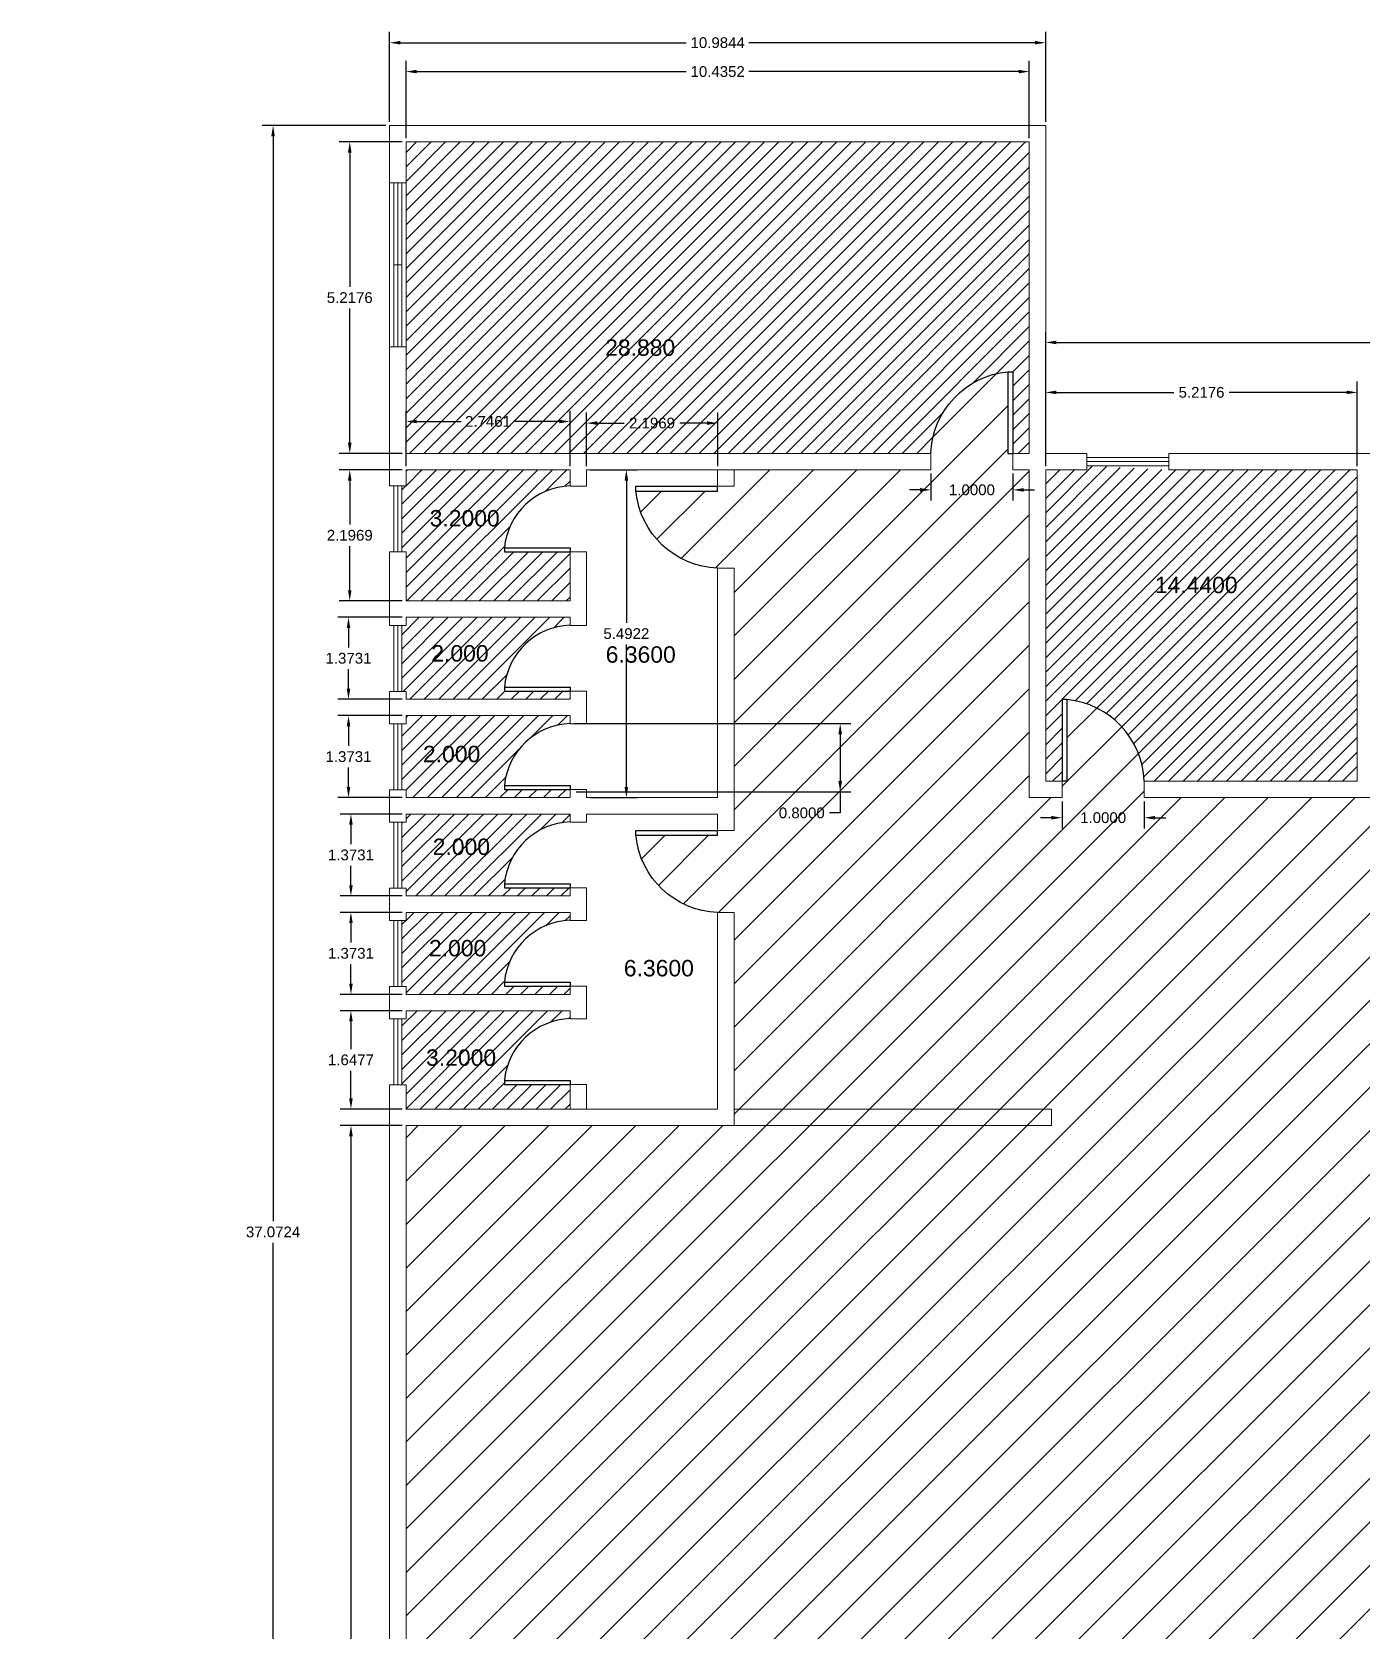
# Model space of a CAD drawing. Header units: inches. Extents: x 17 to 458, y 103 to 566.
# Drawn here: x 382.06 to 404.35, y 130.11 to 156.91 of the extents above; entities that cross this region are included whole.
import ezdxf

# ---------------------------------------------------------------- set-up
doc = ezdxf.new("R2010")
doc.units = ezdxf.units.IN
doc.header["$MEASUREMENT"] = 0
doc.layers.add('FUR', color=6, linetype='Continuous')
doc.styles.get("Standard").update_dxf_attribs({"font": 'arial.ttf'})
doc.dimstyles.get("Standard").update_dxf_attribs({"dimtxt": 0.18, "dimasz": 0.18, "dimexe": 0.18, "dimexo": 0.0625, "dimgap": 0.09, "dimtad": 0, "dimtih": 1, "dimtoh": 1, "dimdec": 4, "dimzin": 0, "dimdsep": 46, "dimtxsty": 'Standard', "dimcen": 0.09, "dimadec": 0, "dimazin": 0, "dimtfac": 1, "dimtdec": 4, "dimtofl": 0, "dimtmove": 0, "dimatfit": 3, "dimfxl": 1, "dimtolj": 1, "dimtzin": 0, "dimarcsym": 0})
pattern_1 = [(45, (304.03501, 97.06254), (-0.12136186, 0.12136186), [])]

# ---------------------------------------------------------------- blocks, each defined once
blk = doc.blocks.new('DESK4')
at = {"color": 0}
for p, q in [((0, 1), (-0.06, 1)), ((0, 0), (-0.06, 0))]:
    blk.add_line(p, q, dxfattribs=at)
blk.add_lwpolyline([(-0.06, 1), (-0.06, 0)], dxfattribs=at)
blk.add_lwpolyline([(0.945, 0, 0.376459), (0, 1), (0, 0)], format="xyb", dxfattribs=at)
blk = doc.blocks.new('*D160')
at = {"color": 0, "lineweight": -2, "transparency": 16777216}
for p, q in [((399.034, 149.641), (399.034, 151.055)), ((404.251, 149.641), (404.251, 151.055)), ((399.214, 150.875), (401.179, 150.875)), ((404.071, 150.875), (402.106, 150.875))]:
    blk.add_line(p, q, dxfattribs=at)
at = {"color": 0, "transparency": 16777216}
for points in [[(399.214, 150.905), (399.214, 150.845), (399.034, 150.875)], [(404.071, 150.905), (404.071, 150.845), (404.251, 150.875)]]:
    blk.add_solid(points, dxfattribs=at)
at = {"layer": 'Defpoints', "color": 0, "transparency": 16777216}
for p in [(404.251, 150.875), (399.034, 149.579), (404.251, 149.579)]:
    blk.add_point(p, dxfattribs=at)
at = {"color": 0, "lineweight": 0, "transparency": 16777216, "insert": (401.643, 150.875), "char_height": 0.18, "attachment_point": 5}
blk.add_mtext('\\A1;5.2176', dxfattribs=at)
blk = doc.blocks.new('*D161')
at = {"color": 0, "lineweight": -2, "transparency": 16777216}
for p, q in [((388.324, 155.134), (388.324, 156.429)), ((398.759, 155.134), (398.759, 156.429)), ((388.504, 156.249), (393.017, 156.249)), ((398.579, 156.249), (394.066, 156.249))]:
    blk.add_line(p, q, dxfattribs=at)
at = {"color": 0, "transparency": 16777216}
for points in [[(388.504, 156.279), (388.504, 156.219), (388.324, 156.249)], [(398.579, 156.279), (398.579, 156.219), (398.759, 156.249)]]:
    blk.add_solid(points, dxfattribs=at)
at = {"layer": 'Defpoints', "color": 0, "transparency": 16777216}
for p in [(398.759, 156.249), (388.324, 155.071), (398.759, 155.071)]:
    blk.add_point(p, dxfattribs=at)
at = {"color": 0, "lineweight": 0, "transparency": 16777216, "insert": (393.542, 156.249), "char_height": 0.18, "attachment_point": 5}
blk.add_mtext('\\A1;10.4352', dxfattribs=at)
blk = doc.blocks.new('*D164')
at = {"color": 0, "lineweight": -2, "transparency": 16777216}
for p, q in [((388.262, 155.071), (387.202, 155.071)), ((387.382, 154.891), (387.382, 152.644)), ((387.382, 150.034), (387.382, 152.281)), ((388.262, 149.854), (387.202, 149.854))]:
    blk.add_line(p, q, dxfattribs=at)
at = {"color": 0, "transparency": 16777216}
for points in [[(387.352, 154.891), (387.412, 154.891), (387.382, 155.071)], [(387.352, 150.034), (387.412, 150.034), (387.382, 149.854)]]:
    blk.add_solid(points, dxfattribs=at)
at = {"layer": 'Defpoints', "color": 0, "transparency": 16777216}
for p in [(388.324, 155.071), (387.382, 149.854), (388.324, 149.854)]:
    blk.add_point(p, dxfattribs=at)
at = {"color": 0, "lineweight": 0, "transparency": 16777216, "insert": (387.382, 152.462), "char_height": 0.18, "attachment_point": 5}
blk.add_mtext('\\A1;5.2176', dxfattribs=at)
blk = doc.blocks.new('*D165')
at = {"color": 0, "lineweight": -2, "transparency": 16777216}
for p, q in [((388.262, 149.579), (387.202, 149.579)), ((387.382, 149.399), (387.382, 148.662)), ((387.382, 147.562), (387.382, 148.299)), ((388.262, 147.382), (387.202, 147.382))]:
    blk.add_line(p, q, dxfattribs=at)
at = {"color": 0, "transparency": 16777216}
for points in [[(387.352, 149.399), (387.412, 149.399), (387.382, 149.579)], [(387.352, 147.562), (387.412, 147.562), (387.382, 147.382)]]:
    blk.add_solid(points, dxfattribs=at)
at = {"layer": 'Defpoints', "color": 0, "transparency": 16777216}
for p in [(388.324, 149.579), (387.382, 147.382), (388.324, 147.382)]:
    blk.add_point(p, dxfattribs=at)
at = {"color": 0, "lineweight": 0, "transparency": 16777216, "insert": (387.382, 148.481), "char_height": 0.18, "attachment_point": 5}
blk.add_mtext('\\A1;2.1969', dxfattribs=at)
blk = doc.blocks.new('*D166')
at = {"color": 0, "lineweight": -2, "transparency": 16777216}
for p, q in [((388.262, 147.108), (387.181, 147.108)), ((387.361, 146.928), (387.361, 146.603)), ((387.361, 145.914), (387.361, 146.239)), ((388.262, 145.734), (387.181, 145.734))]:
    blk.add_line(p, q, dxfattribs=at)
at = {"color": 0, "transparency": 16777216}
for points in [[(387.331, 146.928), (387.391, 146.928), (387.361, 147.108)], [(387.331, 145.914), (387.391, 145.914), (387.361, 145.734)]]:
    blk.add_solid(points, dxfattribs=at)
at = {"layer": 'Defpoints', "color": 0, "transparency": 16777216}
for p in [(388.324, 147.108), (387.361, 145.734), (388.324, 145.734)]:
    blk.add_point(p, dxfattribs=at)
at = {"color": 0, "lineweight": 0, "transparency": 16777216, "insert": (387.361, 146.421), "char_height": 0.18, "attachment_point": 5}
blk.add_mtext('\\A1;1.3731', dxfattribs=at)
blk = doc.blocks.new('*D167')
at = {"color": 0, "lineweight": -2, "transparency": 16777216}
for p, q in [((388.262, 145.46), (387.181, 145.46)), ((387.361, 145.28), (387.361, 144.955)), ((387.361, 144.267), (387.361, 144.591)), ((388.262, 144.087), (387.181, 144.087))]:
    blk.add_line(p, q, dxfattribs=at)
at = {"color": 0, "transparency": 16777216}
for points in [[(387.331, 145.28), (387.391, 145.28), (387.361, 145.46)], [(387.331, 144.267), (387.391, 144.267), (387.361, 144.087)]]:
    blk.add_solid(points, dxfattribs=at)
at = {"layer": 'Defpoints', "color": 0, "transparency": 16777216}
for p in [(388.324, 145.46), (387.361, 144.087), (388.324, 144.087)]:
    blk.add_point(p, dxfattribs=at)
at = {"color": 0, "lineweight": 0, "transparency": 16777216, "insert": (387.361, 144.773), "char_height": 0.18, "attachment_point": 5}
blk.add_mtext('\\A1;1.3731', dxfattribs=at)
blk = doc.blocks.new('*D168')
at = {"color": 0, "lineweight": -2, "transparency": 16777216}
for p, q in [((388.262, 143.812), (387.222, 143.812)), ((387.402, 143.632), (387.402, 143.308)), ((387.402, 142.619), (387.402, 142.944)), ((388.262, 142.439), (387.222, 142.439))]:
    blk.add_line(p, q, dxfattribs=at)
at = {"color": 0, "transparency": 16777216}
for points in [[(387.372, 143.632), (387.432, 143.632), (387.402, 143.812)], [(387.372, 142.619), (387.432, 142.619), (387.402, 142.439)]]:
    blk.add_solid(points, dxfattribs=at)
at = {"layer": 'Defpoints', "color": 0, "transparency": 16777216}
for p in [(388.324, 143.812), (387.402, 142.439), (388.324, 142.439)]:
    blk.add_point(p, dxfattribs=at)
at = {"color": 0, "lineweight": 0, "transparency": 16777216, "insert": (387.402, 143.126), "char_height": 0.18, "attachment_point": 5}
blk.add_mtext('\\A1;1.3731', dxfattribs=at)
blk = doc.blocks.new('*D169')
at = {"color": 0, "lineweight": -2, "transparency": 16777216}
for p, q in [((388.262, 142.165), (387.222, 142.165)), ((387.402, 141.985), (387.402, 141.66)), ((387.402, 140.971), (387.402, 141.296)), ((388.262, 140.791), (387.222, 140.791))]:
    blk.add_line(p, q, dxfattribs=at)
at = {"color": 0, "transparency": 16777216}
for points in [[(387.372, 141.985), (387.432, 141.985), (387.402, 142.165)], [(387.372, 140.971), (387.432, 140.971), (387.402, 140.791)]]:
    blk.add_solid(points, dxfattribs=at)
at = {"layer": 'Defpoints', "color": 0, "transparency": 16777216}
for p in [(388.324, 142.165), (387.402, 140.791), (388.324, 140.791)]:
    blk.add_point(p, dxfattribs=at)
at = {"color": 0, "lineweight": 0, "transparency": 16777216, "insert": (387.402, 141.478), "char_height": 0.18, "attachment_point": 5}
blk.add_mtext('\\A1;1.3731', dxfattribs=at)
blk = doc.blocks.new('*D170')
at = {"color": 0, "lineweight": -2, "transparency": 16777216}
for p, q in [((388.262, 140.517), (387.222, 140.517)), ((387.402, 140.337), (387.402, 139.875)), ((387.402, 139.049), (387.402, 139.511)), ((388.262, 138.869), (387.222, 138.869))]:
    blk.add_line(p, q, dxfattribs=at)
at = {"color": 0, "transparency": 16777216}
for points in [[(387.372, 140.337), (387.432, 140.337), (387.402, 140.517)], [(387.372, 139.049), (387.432, 139.049), (387.402, 138.869)]]:
    blk.add_solid(points, dxfattribs=at)
at = {"layer": 'Defpoints', "color": 0, "transparency": 16777216}
for p in [(387.402, 140.517), (388.324, 140.517), (388.324, 138.869)]:
    blk.add_point(p, dxfattribs=at)
at = {"color": 0, "lineweight": 0, "transparency": 16777216, "insert": (387.402, 139.693), "char_height": 0.18, "attachment_point": 5}
blk.add_mtext('\\A1;1.6477', dxfattribs=at)
blk = doc.blocks.new('*D171')
at = {"color": 0, "lineweight": -2, "transparency": 16777216}
for p, q in [((388.262, 138.595), (387.222, 138.595)), ((387.402, 138.415), (387.402, 128.753)), ((387.402, 118.728), (387.402, 128.389)), ((388.262, 118.548), (387.222, 118.548))]:
    blk.add_line(p, q, dxfattribs=at)
at = {"color": 0, "transparency": 16777216}
for points in [[(387.372, 138.415), (387.432, 138.415), (387.402, 138.595)], [(387.372, 118.728), (387.432, 118.728), (387.402, 118.548)]]:
    blk.add_solid(points, dxfattribs=at)
at = {"layer": 'Defpoints', "color": 0, "transparency": 16777216}
for p in [(388.324, 138.595), (387.402, 118.548), (388.324, 118.548)]:
    blk.add_point(p, dxfattribs=at)
at = {"color": 0, "lineweight": 0, "transparency": 16777216, "insert": (387.402, 128.571), "char_height": 0.18, "attachment_point": 5}
blk.add_mtext('\\A1;20.0466', dxfattribs=at)
blk = doc.blocks.new('*D172')
at = {"color": 0, "lineweight": -2, "transparency": 16777216}
for p, q in [((399.034, 149.916), (399.034, 151.892)), ((399.214, 151.712), (414.977, 151.712)), ((431.807, 151.712), (416.044, 151.712)), ((431.987, 149.916), (431.987, 151.892))]:
    blk.add_line(p, q, dxfattribs=at)
at = {"color": 0, "transparency": 16777216}
for points in [[(399.214, 151.742), (399.214, 151.682), (399.034, 151.712)], [(431.807, 151.742), (431.807, 151.682), (431.987, 151.712)]]:
    blk.add_solid(points, dxfattribs=at)
at = {"layer": 'Defpoints', "color": 0, "transparency": 16777216}
for p in [(399.034, 151.712), (399.034, 149.854), (431.987, 149.854)]:
    blk.add_point(p, dxfattribs=at)
at = {"color": 0, "lineweight": 0, "transparency": 16777216, "insert": (415.51, 151.712), "char_height": 0.18, "attachment_point": 5}
blk.add_mtext('\\A1;32.9533', dxfattribs=at)
blk = doc.blocks.new('*D173')
at = {"color": 0, "lineweight": -2, "transparency": 16777216}
for p, q in [((388.049, 155.408), (388.049, 156.913)), ((399.034, 155.408), (399.034, 156.913)), ((388.229, 156.733), (393.017, 156.733)), ((398.854, 156.733), (394.066, 156.733))]:
    blk.add_line(p, q, dxfattribs=at)
at = {"color": 0, "transparency": 16777216}
for points in [[(388.229, 156.763), (388.229, 156.703), (388.049, 156.733)], [(398.854, 156.763), (398.854, 156.703), (399.034, 156.733)]]:
    blk.add_solid(points, dxfattribs=at)
at = {"layer": 'Defpoints', "color": 0, "transparency": 16777216}
for p in [(399.034, 156.733), (388.049, 155.346), (399.034, 155.346)]:
    blk.add_point(p, dxfattribs=at)
at = {"color": 0, "lineweight": 0, "transparency": 16777216, "insert": (393.542, 156.733), "char_height": 0.18, "attachment_point": 5}
blk.add_mtext('\\A1;10.9844', dxfattribs=at)
blk = doc.blocks.new('*D174')
at = {"color": 0, "lineweight": -2, "transparency": 16777216}
for p, q in [((387.987, 155.346), (385.918, 155.346)), ((386.098, 155.166), (386.098, 136.992)), ((386.098, 118.453), (386.098, 136.628)), ((387.987, 118.273), (385.918, 118.273))]:
    blk.add_line(p, q, dxfattribs=at)
at = {"color": 0, "transparency": 16777216}
for points in [[(386.068, 155.166), (386.128, 155.166), (386.098, 155.346)], [(386.068, 118.453), (386.128, 118.453), (386.098, 118.273)]]:
    blk.add_solid(points, dxfattribs=at)
at = {"layer": 'Defpoints', "color": 0, "transparency": 16777216}
for p in [(388.049, 155.346), (386.098, 118.273), (388.049, 118.273)]:
    blk.add_point(p, dxfattribs=at)
at = {"color": 0, "lineweight": 0, "transparency": 16777216, "insert": (386.098, 136.81), "char_height": 0.18, "attachment_point": 5}
blk.add_mtext('\\A1;37.0724', dxfattribs=at)
blk = doc.blocks.new('*D148')
at = {"color": 0, "lineweight": -2, "transparency": 16777216}
for p, q in [((399.308, 144.024), (399.308, 143.57)), ((400.683, 144.024), (400.683, 143.57)), ((399.128, 143.75), (398.948, 143.75)), ((400.863, 143.75), (401.043, 143.75))]:
    blk.add_line(p, q, dxfattribs=at)
at = {"color": 0, "transparency": 16777216}
for points in [[(399.128, 143.78), (399.128, 143.72), (399.308, 143.75)], [(400.863, 143.78), (400.863, 143.72), (400.683, 143.75)]]:
    blk.add_solid(points, dxfattribs=at)
at = {"layer": 'Defpoints', "color": 0, "transparency": 16777216}
for p in [(399.308, 144.087), (400.683, 144.087), (399.308, 143.75)]:
    blk.add_point(p, dxfattribs=at)
at = {"color": 0, "lineweight": 0, "transparency": 16777216, "insert": (399.996, 143.75), "char_height": 0.18, "attachment_point": 5}
blk.add_mtext('\\A1;1.0000', dxfattribs=at)
blk = doc.blocks.new('*D149')
at = {"color": 0, "lineweight": -2, "transparency": 16777216}
for p, q in [((397.112, 149.516), (397.112, 149.062)), ((398.486, 149.516), (398.486, 149.062)), ((396.932, 149.242), (396.752, 149.242)), ((398.666, 149.242), (398.846, 149.242))]:
    blk.add_line(p, q, dxfattribs=at)
at = {"color": 0, "transparency": 16777216}
for points in [[(396.932, 149.272), (396.932, 149.212), (397.112, 149.242)], [(398.666, 149.272), (398.666, 149.212), (398.486, 149.242)]]:
    blk.add_solid(points, dxfattribs=at)
at = {"layer": 'Defpoints', "color": 0, "transparency": 16777216}
for p in [(397.112, 149.579), (398.486, 149.579), (397.112, 149.242)]:
    blk.add_point(p, dxfattribs=at)
at = {"color": 0, "lineweight": 0, "transparency": 16777216, "insert": (397.799, 149.242), "char_height": 0.18, "attachment_point": 5}
blk.add_mtext('\\A1;1.0000', dxfattribs=at)
blk = doc.blocks.new('*D183')
at = {"color": 0, "lineweight": -2, "transparency": 16777216}
for p, q in [((391.407, 149.579), (392.193, 149.579)), ((392.013, 149.399), (392.013, 147.015)), ((392.013, 144.267), (392.013, 146.651)), ((391.407, 144.087), (392.193, 144.087))]:
    blk.add_line(p, q, dxfattribs=at)
at = {"color": 0, "transparency": 16777216}
for points in [[(391.983, 149.399), (392.043, 149.399), (392.013, 149.579)], [(391.983, 144.267), (392.043, 144.267), (392.013, 144.087)]]:
    blk.add_solid(points, dxfattribs=at)
at = {"layer": 'Defpoints', "color": 0, "transparency": 16777216}
for p in [(391.345, 149.579), (391.345, 144.087), (392.013, 144.087)]:
    blk.add_point(p, dxfattribs=at)
at = {"color": 0, "lineweight": 0, "transparency": 16777216, "insert": (392.013, 146.833), "char_height": 0.18, "attachment_point": 5}
blk.add_mtext('\\A1;5.4922', dxfattribs=at)
blk = doc.blocks.new('*D184')
at = {"color": 0, "lineweight": -2, "transparency": 16777216}
for p, q in [((388.324, 149.641), (388.324, 150.568)), ((388.504, 150.388), (389.249, 150.388)), ((390.89, 150.388), (390.145, 150.388)), ((391.07, 149.641), (391.07, 150.568))]:
    blk.add_line(p, q, dxfattribs=at)
at = {"color": 0, "transparency": 16777216}
for points in [[(388.504, 150.418), (388.504, 150.358), (388.324, 150.388)], [(390.89, 150.418), (390.89, 150.358), (391.07, 150.388)]]:
    blk.add_solid(points, dxfattribs=at)
at = {"layer": 'Defpoints', "color": 0, "transparency": 16777216}
for p in [(391.07, 150.388), (388.324, 149.579), (391.07, 149.579)]:
    blk.add_point(p, dxfattribs=at)
at = {"color": 0, "lineweight": 0, "transparency": 16777216, "insert": (389.697, 150.388), "char_height": 0.18, "attachment_point": 5}
blk.add_mtext('\\A1;2.7461', dxfattribs=at)
blk = doc.blocks.new('*D185')
at = {"color": 0, "lineweight": -2, "transparency": 16777216}
for p, q in [((391.345, 149.641), (391.345, 150.541)), ((393.542, 149.641), (393.542, 150.541)), ((391.525, 150.361), (391.978, 150.361)), ((393.362, 150.361), (392.909, 150.361))]:
    blk.add_line(p, q, dxfattribs=at)
at = {"color": 0, "transparency": 16777216}
for points in [[(391.525, 150.391), (391.525, 150.331), (391.345, 150.361)], [(393.362, 150.391), (393.362, 150.331), (393.542, 150.361)]]:
    blk.add_solid(points, dxfattribs=at)
at = {"layer": 'Defpoints', "color": 0, "transparency": 16777216}
for p in [(393.542, 150.361), (391.345, 149.579), (393.542, 149.579)]:
    blk.add_point(p, dxfattribs=at)
at = {"color": 0, "lineweight": 0, "transparency": 16777216, "insert": (392.443, 150.361), "char_height": 0.18, "attachment_point": 5}
blk.add_mtext('\\A1;2.1969', dxfattribs=at)
blk = doc.blocks.new('*D156')
at = {"color": 0, "lineweight": -2, "transparency": 16777216}
for p, q in [((391.133, 145.328), (395.773, 145.328)), ((395.593, 145.148), (395.593, 144.363)), ((391.175, 144.183), (395.773, 144.183)), ((395.593, 144.183), (395.593, 143.83)), ((395.593, 143.83), (395.413, 143.83))]:
    blk.add_line(p, q, dxfattribs=at)
at = {"color": 0, "transparency": 16777216}
for points in [[(395.563, 145.148), (395.623, 145.148), (395.593, 145.328)], [(395.563, 144.363), (395.623, 144.363), (395.593, 144.183)]]:
    blk.add_solid(points, dxfattribs=at)
at = {"layer": 'Defpoints', "color": 0, "transparency": 16777216}
for p in [(391.07, 145.328), (391.113, 144.183), (395.593, 144.183)]:
    blk.add_point(p, dxfattribs=at)
at = {"color": 0, "lineweight": 0, "transparency": 16777216, "insert": (394.95, 143.83), "char_height": 0.18, "attachment_point": 5}
blk.add_mtext('\\A1;0.8000', dxfattribs=at)

msp = doc.modelspace()

# ---------------------------------------------------------------- hatches: boundary and pattern name
at = {"lineweight": 0, "true_color": 0x642165}
h = msp.add_hatch(dxfattribs=at)
h.set_pattern_fill('ANSI31', color=219, scale=1.373053)
h.set_pattern_definition(pattern_1)
h.paths.add_polyline_path([(431.71251, 149.579), (428.55449, 149.579), (427.18144, 149.64765), (427.18144, 149.579), (426.49491, 149.579), (426.49491, 144.3614), (426.76952, 144.3614), (426.76952, 145.73428, -0.39300407), (428.14382, 144.3614), (431.71251, 144.3614)])
h.paths.add_polyline_path([(426.2203, 149.579), (423.06228, 149.579), (421.68922, 149.64765), (421.68922, 149.579), (421.0027, 149.579), (421.0027, 144.3614), (421.27731, 144.3614), (421.27731, 145.73428, -0.39300407), (422.65161, 144.3614), (426.2203, 144.3614)])
h.paths.add_polyline_path([(420.72809, 149.579), (417.57007, 149.579), (416.19701, 149.64765), (416.19701, 149.579), (415.51049, 149.579), (415.51049, 144.3614), (415.7851, 144.3614), (415.7851, 145.73428, -0.39300407), (417.1594, 144.3614), (420.72809, 144.3614)])
h.paths.add_polyline_path([(415.23588, 149.579), (412.07786, 149.579), (410.7048, 149.64765), (410.7048, 149.579), (410.01828, 149.579), (410.01828, 144.3614), (410.29289, 144.3614), (410.29289, 145.73428, -0.39300407), (411.66719, 144.3614), (415.23588, 144.3614)])
h.paths.add_polyline_path([(409.74367, 149.579), (406.58565, 149.579), (405.21259, 149.64765), (405.21259, 149.579), (404.52607, 149.579), (404.52607, 144.3614), (404.80068, 144.3614), (404.80068, 145.73428, -0.39300407), (406.17497, 144.3614), (409.74367, 144.3614)])
h.paths.add_polyline_path([(404.25146, 149.579), (401.09343, 149.579), (399.72038, 149.64765), (399.72038, 149.579), (399.03386, 149.579), (399.03386, 144.3614), (399.30847, 144.3614), (399.30847, 145.73428, -0.39300407), (400.68276, 144.3614), (404.25146, 144.3614)])
h.paths.add_polyline_path([(398.75925, 155.07121), (388.32404, 155.07121), (388.32404, 149.85361), (393.54164, 149.85361), (395.47823, 149.85361), (397.11034, 149.85361, -0.39300407), (398.48463, 151.22649), (398.48463, 149.85361), (398.75925, 149.85361)])
h.paths.add_polyline_path([(379.97022, 150.61487), (376.8122, 150.61487), (375.43915, 150.68352), (375.43915, 150.61487), (374.75262, 150.61487), (374.75262, 145.39727), (375.02723, 145.39727), (375.02723, 146.77015, -0.39300407), (376.40153, 145.39727), (379.97022, 145.39727)])
h.paths.add_polyline_path([(374.47801, 150.61487), (371.31999, 150.61487), (369.94694, 150.68352), (369.94694, 150.61487), (369.26041, 150.61487), (369.26041, 145.39727), (369.53502, 145.39727), (369.53502, 146.77015, -0.39300407), (370.90932, 145.39727), (374.47801, 145.39727)])
h.paths.add_polyline_path([(368.9858, 150.61487), (365.82778, 150.61487), (364.45473, 150.68352), (364.45473, 150.61487), (363.7682, 150.61487), (363.7682, 145.39727), (364.04281, 145.39727), (364.04281, 146.77015, -0.39300407), (365.41711, 145.39727), (368.9858, 145.39727)])
h.paths.add_polyline_path([(363.49359, 150.61487), (360.33557, 150.61487), (358.96252, 150.68352), (358.96252, 150.61487), (358.27599, 150.61487), (358.27599, 145.39727), (358.5506, 145.39727), (358.5506, 146.77015, -0.39300407), (359.9249, 145.39727), (363.49359, 145.39727)])
h.paths.add_polyline_path([(358.00138, 150.61487), (354.84336, 150.61487), (353.47031, 150.68352), (353.47031, 150.61487), (352.78378, 150.61487), (352.78378, 145.39727), (353.05839, 145.39727), (353.05839, 146.77015, -0.39300407), (354.43269, 145.39727), (358.00138, 145.39727)])
h.paths.add_polyline_path([(352.50917, 150.61487), (349.35115, 150.61487), (347.9781, 150.68352), (347.9781, 150.61487), (347.29157, 150.61487), (347.29157, 145.39727), (347.56618, 145.39727), (347.56618, 146.77015, -0.39300407), (348.94048, 145.39727), (352.50917, 145.39727)])
at = {"lineweight": 0, "true_color": 0x293189}
h = msp.add_hatch(dxfattribs=at)
h.set_pattern_fill('ANSI31', color=177, scale=4.119158)
h.set_pattern_definition([(45, (304.035, 97.06254), (-0.3640856, 0.3640856), [])])
h.paths.add_polyline_path([(431.71251, 138.59457), (431.71251, 138.86918), (431.71251, 139.62436), (430.33946, 139.62436), (430.1335, 139.62436), (430.1335, 142.50777), (429.30967, 142.50777), (429.30967, 142.71373), (429.30967, 144.08678), (428.14382, 144.08678), (428.14382, 144.3614, 0.37645889), (426.85157, 145.72896), (426.85157, 144.3614), (426.76952, 144.3614), (426.76952, 144.08678), (422.65161, 144.08678), (422.65161, 144.3614, 0.37645889), (421.35936, 145.72896), (421.35936, 144.3614), (421.27731, 144.3614), (421.27731, 144.08678), (417.15815, 144.08678), (417.15815, 144.38822, 0.37109584), (415.86715, 145.72896), (415.86715, 144.3614), (415.7851, 144.3614), (415.7851, 144.08678), (411.66719, 144.08678), (411.66719, 144.3614, 0.37645889), (410.37494, 145.72896), (410.37494, 144.3614), (410.29289, 144.3614), (410.29289, 144.08678), (406.17373, 144.08678), (406.17373, 144.38822, 0.37109584), (404.88273, 145.72896), (404.88273, 144.3614), (404.80068, 144.08678), (400.68276, 144.08678), (400.68276, 144.3614, 0.37645889), (399.39052, 145.72896), (399.39052, 144.3614), (399.30847, 144.3614), (399.30847, 144.08678), (398.75925, 144.08678), (398.75925, 149.579), (398.48463, 149.579), (398.48463, 149.85361), (398.40258, 149.85361), (398.40258, 151.22117, 0.37109584), (397.11158, 149.88043), (397.11158, 149.579), (393.81626, 149.579), (393.81626, 149.30438), (393.54164, 149.30438), (393.54164, 149.22233), (392.17408, 149.22233, 0.37109584), (393.51482, 147.93133), (393.81626, 147.93133), (393.81626, 143.53756), (393.54164, 143.53756), (393.54164, 143.45551), (392.17408, 143.45551, 0.37109584), (393.51482, 142.16451), (393.81626, 142.16451), (393.81626, 138.86918), (393.81626, 138.59457), (388.32404, 138.59457), (388.32404, 118.54801), (389.14788, 118.54801), (390.52093, 118.47935), (390.52093, 118.54801), (391.89398, 118.54801), (393.26703, 118.47935), (393.26703, 118.54801), (394.64009, 118.54801), (396.01314, 118.47935), (396.01314, 118.54801), (397.38619, 118.54801), (398.75925, 118.47935), (398.75925, 118.54801), (400.1323, 118.54801), (401.50535, 118.47935), (401.50535, 118.54801), (402.8784, 118.54801), (404.25146, 118.47935), (404.25146, 118.54801), (405.62451, 118.54801), (406.99756, 118.47935), (406.99756, 118.54801), (408.37061, 118.54801), (409.74367, 118.47935), (409.74367, 118.54801), (411.11672, 118.54801), (412.48977, 118.47935), (412.48977, 118.54801), (413.86282, 118.54801), (415.23588, 118.47935), (415.23588, 118.54801), (416.60893, 118.54801), (417.98198, 118.47935), (417.98198, 118.54801), (419.35504, 118.54801), (420.72809, 118.47935), (420.72809, 118.54801), (422.10114, 118.54801), (423.47419, 118.47935), (423.47419, 118.54801), (424.84725, 118.54801), (426.2203, 118.47935), (426.2203, 118.54801), (427.59335, 118.54801), (428.9664, 118.47935), (428.9664, 118.54801), (431.71251, 118.54801)])
at = {"lineweight": 0}
h = msp.add_hatch(dxfattribs=at)
h.set_pattern_fill('ANSI31', color=2, scale=1.373053)
h.set_pattern_definition(pattern_1)
h.paths.add_polyline_path([(391.07015, 146.97561), (391.07015, 147.1075), (388.32404, 147.1075), (388.32404, 146.96956), (388.25539, 146.96956), (388.25539, 145.86571), (388.32404, 145.86571), (388.32404, 145.73445), (391.07015, 145.73445), (391.07015, 145.87175), (389.97171, 145.87175), (389.97171, 145.93766, -0.37645889)])
h.paths.add_polyline_path([(391.07015, 145.32794), (391.07015, 145.45984), (388.32404, 145.45984), (388.32404, 145.3219), (388.25539, 145.3219), (388.25539, 144.21805), (388.32404, 144.21805), (388.32404, 144.08678), (391.07015, 144.08678), (391.07015, 144.22409), (389.97171, 144.22409), (389.97171, 144.29, -0.37645889)])
h.paths.add_polyline_path([(391.07015, 143.68028), (391.07015, 143.81217), (388.32404, 143.81217), (388.32404, 143.67424), (388.25539, 143.67424), (388.25539, 142.57038), (388.32404, 142.57038), (388.32404, 142.43912), (391.07015, 142.43912), (391.07015, 142.57643), (389.97171, 142.57643), (389.97171, 142.64233, -0.37645889)])
h.paths.add_polyline_path([(391.07015, 148.20594), (389.97171, 148.20594), (389.97171, 148.27185, -0.37645889), (391.07015, 149.3098), (391.07015, 149.579), (388.32404, 149.579), (388.32404, 149.3098), (388.25539, 149.3098), (388.25539, 148.20594), (388.32404, 148.20594), (388.32404, 147.38211), (391.07015, 147.38211)])
h.paths.add_polyline_path([(391.07015, 142.03262), (391.07015, 142.16451), (388.32404, 142.16451), (388.32404, 142.02657), (388.25539, 142.02657), (388.25539, 140.92272), (388.32404, 140.92272), (388.32404, 140.79146), (391.07015, 140.79146), (391.07015, 140.92876), (389.97171, 140.92876), (389.97171, 140.99467, -0.37645889)])
h.paths.add_polyline_path([(391.07015, 140.38495), (391.07015, 140.51685), (388.32404, 140.51685), (388.32404, 140.37891), (388.25539, 140.37891), (388.25539, 139.27506), (388.32404, 139.27506), (388.32404, 138.86918), (391.07015, 138.86918), (391.07015, 139.2811), (389.97171, 139.2811), (389.97171, 139.34701, -0.37645889)])
h.paths.add_polyline_path([(339.32786, 141.42083), (339.32786, 141.55272), (336.58176, 141.55272), (336.58176, 141.41478), (336.51311, 141.41478), (336.51311, 140.31093), (336.58176, 140.31093), (336.58176, 139.90506), (339.32786, 139.90506), (339.32786, 140.31698), (338.22942, 140.31698), (338.22942, 140.38288, -0.37645889)])
h.paths.add_polyline_path([(339.32786, 143.06849), (339.32786, 143.20039), (336.58176, 143.20039), (336.58176, 143.06245), (336.51311, 143.06245), (336.51311, 141.95859), (336.58176, 141.95859), (336.58176, 141.82733), (339.32786, 141.82733), (339.32786, 141.96464), (338.22942, 141.96464), (338.22942, 142.03054, -0.37645889)])
h.paths.add_polyline_path([(339.32786, 144.71616), (339.32786, 144.84805), (336.58176, 144.84805), (336.58176, 144.71011), (336.51311, 144.71011), (336.51311, 143.60626), (336.58176, 143.60626), (336.58176, 143.475), (339.32786, 143.475), (339.32786, 143.6123), (338.22942, 143.6123), (338.22942, 143.67821, -0.37645889)])
h.paths.add_polyline_path([(339.32786, 146.36382), (339.32786, 146.49571), (336.58176, 146.49571), (336.58176, 146.35777), (336.51311, 146.35777), (336.51311, 145.25392), (336.58176, 145.25392), (336.58176, 145.12266), (339.32786, 145.12266), (339.32786, 145.25996), (338.22942, 145.25996), (338.22942, 145.32587, -0.37645889)])
h.paths.add_polyline_path([(339.32786, 148.01148), (339.32786, 148.14338), (336.58176, 148.14338), (336.58176, 148.00544), (336.51311, 148.00544), (336.51311, 146.90158), (336.58176, 146.90158), (336.58176, 146.77032), (339.32786, 146.77032), (339.32786, 146.90763), (338.22942, 146.90763), (338.22942, 146.97353, -0.37645889)])
h.paths.add_polyline_path([(339.32786, 149.24182), (338.22942, 149.24182), (338.22942, 149.30772, -0.37645889), (339.32786, 150.34567), (339.32786, 150.61487), (336.58176, 150.61487), (336.58176, 150.47693), (336.51311, 150.47693), (336.51311, 149.37308), (336.58176, 149.37308), (336.58176, 148.41799), (339.32786, 148.41799)])

# ---------------------------------------------------------------- linework, layer by layer
for p, q in [((388.04943, 155.34582), (393.54164, 155.34582)), ((388.04943, 149.85361), (388.04943, 155.34582)), ((393.54164, 155.34582), (399.03386, 155.34582)), ((399.03386, 155.34582), (399.03386, 149.85361)), ((388.32404, 149.85361), (388.32404, 155.07121)), ((388.32404, 155.07121), (398.75925, 155.07121)), ((398.75925, 155.07121), (398.75925, 149.85361)), ((388.32404, 154.38468), (388.04943, 154.38468)), ((388.11809, 154.38468), (388.11809, 151.63857)), ((388.18674, 154.38468), (388.18674, 151.63857)), ((388.25539, 154.38468), (388.25539, 151.63857)), ((388.25539, 153.01163), (388.11809, 153.01163)), ((388.32404, 151.63857), (388.04943, 151.63857)), ((388.04943, 149.3098), (388.04943, 149.85361)), ((393.54164, 149.85361), (388.32404, 149.85361)), ((393.54164, 149.85361), (395.47823, 149.85361)), ((395.47823, 149.85361), (397.11158, 149.85361)), ((397.11158, 149.579), (397.11158, 149.85361)), ((398.48463, 149.85361), (398.75925, 149.85361)), ((398.48463, 149.579), (398.48463, 149.85361)), ((399.03386, 149.85361), (399.72038, 149.85361)), ((399.72038, 149.579), (399.72038, 149.85361)), ((401.09343, 149.85361), (404.52607, 149.85361)), ((401.09343, 149.579), (401.09343, 149.85361)), ((388.32404, 149.3098), (388.32404, 149.579)), ((391.07015, 149.579), (388.32404, 149.579)), ((391.07015, 149.30438), (391.07015, 149.579)), ((391.07015, 149.30438), (391.07015, 149.579)), ((391.34476, 149.30438), (391.34476, 149.579)), ((393.54164, 149.579), (391.34476, 149.579)), ((391.34476, 149.30438), (391.34476, 149.579)), ((393.54164, 149.30438), (393.54164, 149.579)), ((393.54164, 149.579), (393.81626, 149.579)), ((393.81626, 149.30438), (393.81626, 149.579)), ((397.11158, 149.579), (393.81626, 149.579)), ((398.75925, 149.579), (398.48463, 149.579)), ((398.75925, 149.579), (398.75925, 144.08678)), ((399.03386, 149.579), (399.72038, 149.579)), ((399.03386, 149.579), (399.03386, 144.3614)), ((399.72038, 149.78495), (401.09343, 149.78495)), ((399.72038, 149.7163), (401.09343, 149.7163)), ((399.72038, 149.64765), (401.09343, 149.64765)), ((401.09343, 149.579), (404.25146, 149.579)), ((404.25146, 149.579), (404.25146, 144.3614)), ((388.32404, 149.3098), (388.04943, 149.3098)), ((388.11809, 149.3098), (388.11809, 148.20594)), ((388.18674, 149.3098), (388.18674, 148.20594)), ((388.25539, 149.3098), (388.25539, 148.20594)), ((391.07015, 149.30438), (391.34476, 149.30438)), ((393.54164, 149.30438), (393.81626, 149.30438)), ((391.07015, 147.38211), (391.07015, 148.27185)), ((388.04943, 146.96956), (388.04943, 148.20594)), ((388.32404, 148.20594), (388.04943, 148.20594)), ((388.32404, 147.38211), (388.32404, 148.20594)), ((391.07015, 148.20594), (389.97171, 148.20594)), ((391.07015, 147.38211), (391.07015, 148.20594)), ((391.07015, 148.20594), (391.34476, 148.20594)), ((391.34476, 146.9702), (391.34476, 148.20594)), ((391.34476, 146.9702), (391.34476, 148.20594)), ((393.54164, 144.08678), (393.54164, 147.93133)), ((393.54164, 147.93133), (393.81626, 147.93133)), ((393.81626, 143.53756), (393.81626, 147.93133)), ((391.07015, 147.38211), (388.32404, 147.38211)), ((388.32404, 146.96956), (388.04943, 146.96956)), ((388.11809, 146.96956), (388.11809, 145.86571)), ((388.18674, 146.96956), (388.18674, 145.86571)), ((388.25539, 146.96956), (388.25539, 145.86571)), ((388.32404, 146.96956), (388.32404, 147.1075)), ((391.07015, 147.1075), (388.32404, 147.1075)), ((391.07015, 146.9702), (391.07015, 147.1075)), ((391.07015, 146.9702), (391.07015, 147.1075)), ((391.07015, 146.9702), (391.34476, 146.9702)), ((388.04943, 145.3219), (388.04943, 145.86571)), ((388.32404, 145.86571), (388.04943, 145.86571)), ((388.32404, 145.73445), (388.32404, 145.86571)), ((391.07015, 145.73445), (391.07015, 145.93766)), ((391.07015, 145.73445), (391.07015, 145.87175)), ((391.07015, 145.87175), (391.34476, 145.87175)), ((391.34476, 145.32253), (391.34476, 145.87175)), ((391.34476, 145.32253), (391.34476, 145.87175)), ((391.07015, 145.73445), (388.32404, 145.73445)), ((388.32404, 145.3219), (388.04943, 145.3219)), ((388.11809, 145.3219), (388.11809, 144.21805)), ((388.18674, 145.3219), (388.18674, 144.21805)), ((388.25539, 145.3219), (388.25539, 144.21805)), ((388.32404, 145.3219), (388.32404, 145.45984)), ((391.07015, 145.45984), (388.32404, 145.45984)), ((391.07015, 145.32253), (391.07015, 145.45984)), ((391.07015, 145.32253), (391.07015, 145.45984)), ((391.07015, 145.32253), (391.34476, 145.32253)), ((388.04943, 143.67424), (388.04943, 144.21805)), ((388.32404, 144.21805), (388.04943, 144.21805)), ((388.32404, 144.08678), (388.32404, 144.21805)), ((391.07015, 144.08678), (391.07015, 144.29)), ((391.07015, 144.08678), (391.07015, 144.22409)), ((391.07015, 144.22409), (391.34476, 144.22409)), ((391.34476, 144.08678), (391.34476, 144.22409)), ((391.34476, 144.08678), (391.34476, 144.22409)), ((399.03386, 144.3614), (399.39052, 144.3614)), ((399.03386, 144.3614), (399.30847, 144.3614)), ((399.30847, 144.3614), (399.30847, 144.08678)), ((400.68152, 144.3614), (404.25146, 144.3614)), ((400.68276, 144.3614), (404.25146, 144.3614)), ((400.68276, 144.3614), (400.68276, 144.08678)), ((391.07015, 144.08678), (388.32404, 144.08678)), ((391.34476, 144.08678), (393.54164, 144.08678)), ((398.75925, 144.08678), (399.30847, 144.08678)), ((400.68276, 144.08678), (404.80068, 144.08678)), ((388.32404, 143.67424), (388.04943, 143.67424)), ((388.11809, 143.67424), (388.11809, 142.57038)), ((388.18674, 143.67424), (388.18674, 142.57038)), ((388.25539, 143.67424), (388.25539, 142.57038)), ((388.32404, 143.67424), (388.32404, 143.81217)), ((391.07015, 143.81217), (388.32404, 143.81217)), ((391.07015, 143.67487), (391.07015, 143.81217)), ((391.07015, 143.67487), (391.07015, 143.81217)), ((391.07015, 143.67487), (391.34476, 143.67487)), ((391.34476, 143.67487), (391.34476, 143.81217)), ((391.34476, 143.81217), (393.54164, 143.81217)), ((391.34476, 143.67487), (391.34476, 143.81217)), ((393.54164, 143.53756), (393.54164, 143.81217)), ((393.54164, 143.53756), (393.81626, 143.53756)), ((391.07015, 142.43912), (391.07015, 142.64233)), ((388.04943, 142.02657), (388.04943, 142.57038)), ((388.32404, 142.57038), (388.04943, 142.57038)), ((388.32404, 142.43912), (388.32404, 142.57038)), ((391.07015, 142.43912), (388.32404, 142.43912)), ((391.07015, 142.43912), (391.07015, 142.57643)), ((391.07015, 142.57643), (391.34476, 142.57643)), ((391.34476, 142.02721), (391.34476, 142.57643)), ((391.34476, 142.02721), (391.34476, 142.57643)), ((388.32404, 142.02657), (388.32404, 142.16451)), ((391.07015, 142.16451), (388.32404, 142.16451)), ((391.07015, 142.02721), (391.07015, 142.16451)), ((391.07015, 142.02721), (391.07015, 142.16451)), ((393.54164, 138.86918), (393.54164, 142.16451)), ((393.54164, 142.16451), (393.81626, 142.16451)), ((393.81626, 138.86918), (393.81626, 142.16451)), ((388.32404, 142.02657), (388.04943, 142.02657)), ((388.11809, 142.02657), (388.11809, 140.92272)), ((388.18674, 142.02657), (388.18674, 140.92272)), ((388.25539, 142.02657), (388.25539, 140.92272)), ((391.07015, 142.02721), (391.34476, 142.02721)), ((391.07015, 140.79146), (391.07015, 140.99467)), ((388.04943, 140.37891), (388.04943, 140.92272)), ((388.32404, 140.92272), (388.04943, 140.92272)), ((388.32404, 140.79146), (388.32404, 140.92272)), ((391.07015, 140.79146), (388.32404, 140.79146)), ((391.07015, 140.79146), (391.07015, 140.92876)), ((391.07015, 140.92876), (391.34476, 140.92876)), ((391.34476, 140.37954), (391.34476, 140.92876)), ((391.34476, 140.37954), (391.34476, 140.92876)), ((388.32404, 140.37891), (388.32404, 140.51685)), ((391.07015, 140.51685), (388.32404, 140.51685)), ((391.07015, 140.37954), (391.07015, 140.51685)), ((391.07015, 140.37954), (391.07015, 140.51685)), ((388.32404, 140.37891), (388.04943, 140.37891)), ((388.11809, 140.37891), (388.11809, 139.27506)), ((388.18674, 140.37891), (388.18674, 139.27506)), ((388.25539, 140.37891), (388.25539, 139.27506)), ((391.07015, 140.37954), (391.34476, 140.37954)), ((388.04943, 138.86918), (388.04943, 139.27506)), ((388.32404, 139.27506), (388.04943, 139.27506)), ((388.32404, 138.86918), (388.32404, 139.27506)), ((391.07015, 138.86918), (391.07015, 139.34701)), ((391.07015, 138.86918), (391.07015, 139.2811)), ((391.07015, 139.2811), (391.34476, 139.2811)), ((391.34476, 138.86918), (391.34476, 139.2811)), ((391.34476, 138.86918), (391.34476, 139.2811)), ((388.04943, 118.27339), (388.04943, 138.86918)), ((393.54164, 138.86918), (388.32404, 138.86918)), ((393.81626, 138.86918), (393.81626, 138.59457)), ((399.13101, 138.86918), (393.81626, 138.86918)), ((388.32404, 118.54801), (388.32404, 138.59457)), ((393.81626, 138.59457), (388.32404, 138.59457)), ((399.13101, 138.59457), (388.32404, 138.59457))]:
    msp.add_line(p, q, dxfattribs=at)
at = {"color": 6, "lineweight": 0}
for p, q in [((398.75925, 138.86918), (399.03386, 138.86918)), ((399.13101, 138.86918), (399.13101, 138.59457))]:
    msp.add_line(p, q, dxfattribs=at)

# ---------------------------------------------------------------- block references
at = {"layer": 'FUR', "color": 40, "lineweight": 0, "true_color": 0xf8d731, "yscale": 1.367560278664525, "zscale": 1.367560278664525}
for p, xscale in [((398.40258, 149.85361), -1.367560278664525), ((399.39052, 144.3614), 1.367560278664525)]:
    msp.add_blockref('DESK4', p, dxfattribs=dict(at, xscale=xscale))
at = {"layer": 'FUR', "color": 40, "lineweight": 0, "true_color": 0xf8d731, "rotation": 90}
for p, xscale, yscale, zscale in [((391.07015, 148.27185), 1.098442135401341, 1.098442135401341, 1.098442135401341), ((393.54164, 149.22233), -1.367560278664525, 1.367560278664525, 1.367560278664525), ((391.07015, 145.93766), 1.098442135401341, 1.098442135401341, 1.098442135401341), ((391.07015, 144.29), 1.098442135401341, 1.098442135401341, 1.098442135401341), ((391.07015, 142.64233), 1.098442135401341, 1.098442135401341, 1.098442135401341), ((393.54164, 143.45551), -1.367560278664525, 1.367560278664525, 1.367560278664525), ((391.07015, 140.99467), 1.098442135401341, 1.098442135401341, 1.098442135401341), ((391.07015, 139.34701), 1.098442135401341, 1.098442135401341, 1.098442135401341)]:
    msp.add_blockref('DESK4', p, dxfattribs=dict(at, xscale=xscale, yscale=yscale, zscale=zscale))

# ---------------------------------------------------------------- texts
at = {"color": 6, "lineweight": 0, "char_height": 0.274611, "attachment_point": 1}
for s, insert, width in [('28.880', (391.65821, 151.76287), 1.2009622), ('3.2000', (388.71976, 148.90447), 1.1958483), ('14.4400', (400.86042, 147.78652), 1.3929273), ('2.000', (388.74677, 146.64177), 0.9769373), ('2.000', (388.74677, 146.64177), 0.9769373), ('6.3600', (391.66755, 146.62167), 1.1976185), ('2.000', (388.60753, 144.95524), 0.9769373), ('2.000', (388.77071, 143.40068), 0.9769373), ('2.000', (388.70784, 141.70255), 0.9769373), ('6.3600', (391.97063, 141.3673), 1.1976185), ('3.2000', (388.65915, 139.86917), 1.1958483)]:
    msp.add_mtext(s, dxfattribs=dict(at, insert=insert, width=width))

# ---------------------------------------------------------------- dimensions: what is measured, and where the dimension line sits
at = {"color": 1, "lineweight": 0}
for base, p1, p2, picture, middle in [((399.03386, 156.73256), (388.04943, 155.34582), (399.03386, 155.34582), '*D173', (393.54164, 156.73256)), ((399.03386, 151.71227), (431.98712, 149.85361), (399.03386, 149.85361), '*D172', (415.51049, 151.71227)), ((391.07015, 150.38836), (388.32404, 149.579), (391.07015, 149.579), '*D184', (389.6971, 150.38836)), ((393.54164, 150.36058), (391.34476, 149.579), (393.54164, 149.579), '*D185', (392.4432, 150.36058))]:
    dim = msp.add_linear_dim(base=base, p1=p1, p2=p2, dimstyle='Standard', dxfattribs=at)
    dim.commit()
    dim.dimension.update_dxf_attribs({"geometry": picture, "text_midpoint": middle})
at = {"color": 3, "lineweight": 0}
for base, p1, p2, picture, middle in [((398.75925, 156.24917), (388.32404, 155.07121), (398.75925, 155.07121), '*D161', (393.54164, 156.24917)), ((404.25146, 150.87492), (399.03386, 149.579), (404.25146, 149.579), '*D160', (401.64266, 150.87492))]:
    dim = msp.add_linear_dim(base=base, p1=p1, p2=p2, dimstyle='Standard', dxfattribs=at)
    dim.commit()
    dim.dimension.update_dxf_attribs({"geometry": picture, "text_midpoint": middle})
at = {"color": 1, "lineweight": 0}
for base, p1, p2, picture, middle in [((386.0979, 118.27339), (388.04943, 155.34582), (388.04943, 118.27339), '*D174', (386.0979, 136.80961)), ((392.01343, 144.08678), (391.34476, 149.579), (391.34476, 144.08678), '*D183', (392.01343, 146.83289))]:
    dim = msp.add_linear_dim(base=base, p1=p1, p2=p2, angle=90, dimstyle='Standard', dxfattribs=at)
    dim.commit()
    dim.dimension.update_dxf_attribs({"geometry": picture, "text_midpoint": middle})
at = {"color": 3, "lineweight": 0}
for base, p1, p2, picture, middle in [((387.38249, 149.85361), (388.32404, 155.07121), (388.32404, 149.85361), '*D164', (387.38249, 152.46241)), ((387.38249, 147.38211), (388.32404, 149.579), (388.32404, 147.38211), '*D165', (387.38249, 148.48055)), ((387.36115, 145.734448), (388.324045, 147.107501), (388.324045, 145.734448), '*D166', (387.36115, 146.420974)), ((387.36115, 144.08678), (388.32404, 145.45984), (388.32404, 144.08678), '*D167', (387.36115, 144.77331)), ((387.402341, 142.439122), (388.324045, 143.812174), (388.324045, 142.439122), '*D168', (387.402341, 143.125648)), ((387.402341, 140.791458), (388.324045, 142.164511), (388.324045, 140.791458), '*D169', (387.402341, 141.477985)), ((387.40234, 140.51685), (388.32404, 138.86918), (388.32404, 140.51685), '*D170', (387.40234, 139.69302)), ((387.40234, 118.54801), (388.32404, 138.59457), (388.32404, 118.54801), '*D171', (387.40234, 128.57129))]:
    dim = msp.add_linear_dim(base=base, p1=p1, p2=p2, angle=90, dimstyle='Standard', dxfattribs=at)
    dim.commit()
    dim.dimension.update_dxf_attribs({"geometry": picture, "text_midpoint": middle})
at = {"color": 1, "lineweight": 0}
for base, p1, p2, picture, middle in [((397.11158, 149.2419), (398.48588, 149.579), (397.11158, 149.579), '*D149', (397.79873, 149.2419)), ((399.30847, 143.74969), (400.68276, 144.08678), (399.30847, 144.08678), '*D148', (399.99562, 143.74969))]:
    dim = msp.add_linear_dim(base=base, p1=p1, p2=p2, text='1.0000', dimstyle='Standard', dxfattribs=at)
    dim.commit()
    dim.dimension.update_dxf_attribs({"geometry": picture, "text_midpoint": middle})
dim = msp.add_linear_dim(base=(395.59284, 144.18289), p1=(391.07015, 145.32794), p2=(391.11253, 144.18289), angle=90, text='0.8000', dimstyle='Standard', dxfattribs=at)
dim.commit()
dim.dimension.update_dxf_attribs({"geometry": '*D156', "text_midpoint": (394.94952, 143.82982), "dimtype": 160})

doc.saveas('drawing.dxf')
